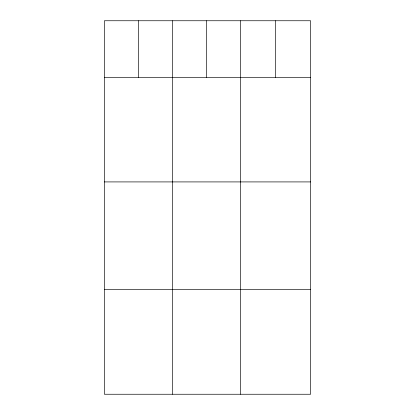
<?xml version="1.0" encoding="UTF-8"?>
<svg xmlns="http://www.w3.org/2000/svg" width="415" height="415" viewBox="0 0 415 415"><rect width="100%" height="100%" fill="white"/><g stroke="black" fill="none" stroke-linecap="round" stroke-linejoin="round"><path stroke-width="0.62" d="M310.596 77.335L310.596 394.25L104.404 394.25L104.404 20.75L310.596 20.75L310.596 77.335L104.404 77.335M104.404 181.915L310.596 181.915M104.404 289.665L310.596 289.665M275.544 20.75L275.544 77.335M240.493 20.75L240.493 394.25M206.468 20.75L206.468 77.335M172.448 20.75L172.448 394.25M138.423 20.75L138.423 77.335"/></g></svg>
